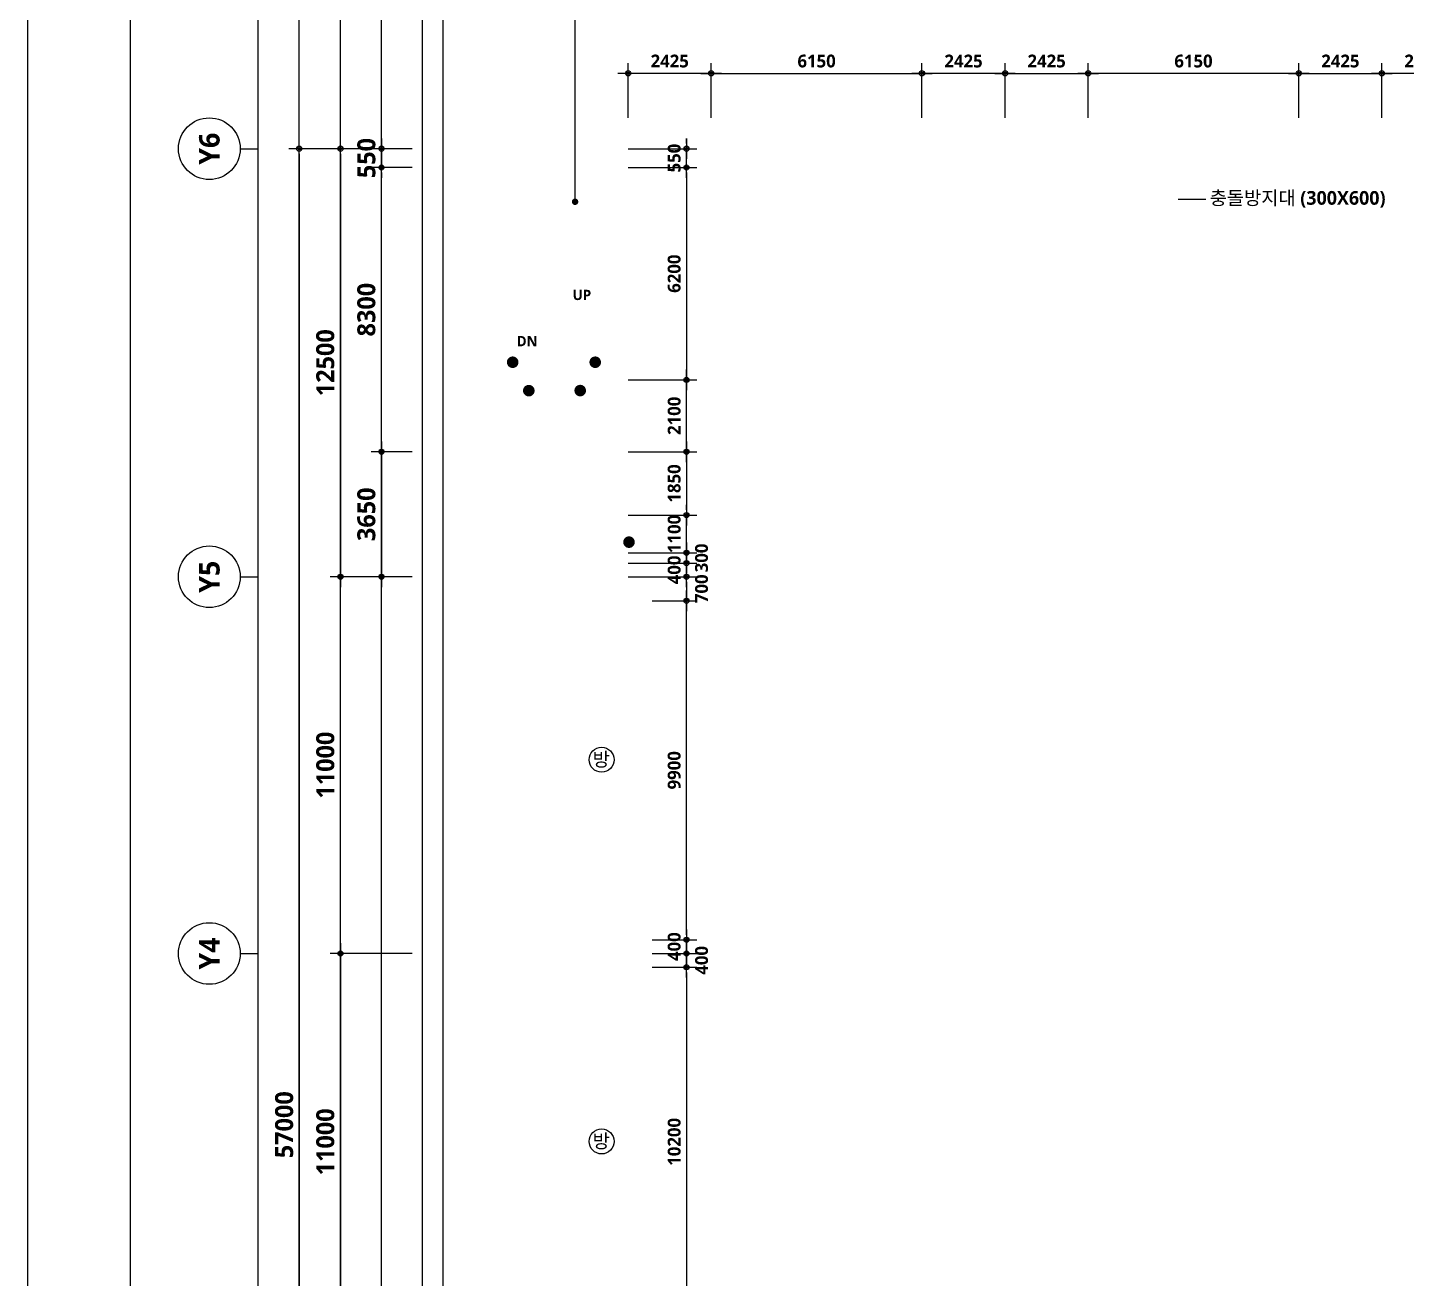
# Model space of a CAD drawing. Header units: millimetres. Extents: x -63924 to 190228206, y 0 to 456875599.
# Drawn here: x 89100 to 129345, y 561362 to 597886 of the extents above; entities that cross this region are included whole.
import ezdxf
from ezdxf.enums import TextEntityAlignment as Align

# ---------------------------------------------------------------- set-up
doc = ezdxf.new("R2010")
doc.units = ezdxf.units.MM
doc.header["$LTSCALE"] = 150
doc.header["$MEASUREMENT"] = 0
doc.header["$PDSIZE"] = -10
doc.layers.get('0').update_dxf_attribs({"linetype": 'CONTINUOUS'})
doc.layers.get('Defpoints').update_dxf_attribs({"color": 153, "linetype": 'CONTINUOUS'})
for name, color, linetype in [('A-ANNO-DIM', 4, 'CONTINUOUS'), ('A-ANNO-LEAD', 4, 'CONTINUOUS'), ('A-ANNO-SYMB', 7, 'CONTINUOUS'), ('A-ANNO-TEXT1', 7, 'CONTINUOUS'), ('A-ANNO-TITL', 7, 'CONTINUOUS'), ('A-FLOR-MARK-ARCH', 1, 'CONTINUOUS'), ('A-ST-AXIS-BUB', 7, 'CONTINUOUS'), ('A-ST-AXIS-DIM', 7, 'CONTINUOUS')]:
    doc.layers.add(name, color=color, linetype=linetype)
for name, color, linetype, plot in [('Defpoint', 161, 'CONTINUOUS', False), ('G(그리드1)', 185, 'CONTINUOUS', False), ('G(그리드2)', 235, 'CONTINUOUS', False)]:
    doc.layers.add(name, color=color, linetype=linetype, plot=plot)
doc.styles.add('2020음성 1차', font='')
doc.styles.add('SH_대대리576', font='')
doc.styles.add('SH_진천_나눔', font='')
doc.styles.get('2020음성 1차').set_extended_font_data('NanumGothic', bold=True)
doc.styles.get('SH_대대리576').set_extended_font_data('NanumGothic', bold=True)
doc.styles.get('SH_진천_나눔').set_extended_font_data('NanumGothic', bold=True)
doc.dimstyles.new('SHP 300', dxfattribs={"dimscale": 150, "dimtxt": 3.5, "dimasz": 1, "dimexe": 2, "dimexo": 2, "dimgap": 1, "dimtad": 1, "dimdec": 0, "dimzin": 0, "dimdsep": 46, "dimtxsty": 'SH_대대리576', "dimblk": 'DIMDOT', "dimcen": 0.09, "dimclrt": 3, "dimadec": 0, "dimazin": 1, "dimtfac": 1, "dimtdec": 0, "dimtix": 1, "dimtmove": 2, "dimatfit": 0, "dimldrblk": 'DIMDOT', "dimfxl": 1, "dimtolj": 1, "dimtzin": 0, "dimarcsym": 0})
doc.dimstyles.new('SHP300내부', dxfattribs={"dimscale": 150, "dimtxt": 2.5, "dimasz": 1, "dimexe": 2, "dimexo": 2, "dimgap": 1, "dimtad": 1, "dimdec": 0, "dimzin": 0, "dimdsep": 46, "dimtxsty": 'SH_대대리576', "dimblk": 'DIMDOT', "dimcen": 0.09, "dimclrd": 256, "dimclre": 256, "dimclrt": 3, "dimadec": 0, "dimazin": 1, "dimtfac": 1, "dimtdec": 0, "dimtix": 1, "dimtmove": 2, "dimatfit": 0, "dimldrblk": 'DIMDOT', "dimfxl": 1, "dimtolj": 1, "dimtzin": 0, "dimlwd": -1, "dimlwe": -1, "dimarcsym": 0})

# ---------------------------------------------------------------- blocks, each defined once
blk = doc.blocks.new('A-ST-AXIS-BUB-1')
at = {"layer": 'A-ST-AXIS-BUB'}
blk.add_line((0, 350), (0, 0), dxfattribs=at)
blk.add_circle((0, 950), 600, dxfattribs=at)
blk = doc.blocks.new('DIMDOT')
at = {"color": 0}
blk.add_line((-2, 0), (2, 0), dxfattribs=at)
for radius in [0.5, 0.25]:
    blk.add_circle((0, 0), radius, dxfattribs=at)
blk = doc.blocks.new('*D109')
at = {"layer": 'A-ST-AXIS-DIM', "color": 0, "lineweight": -2, "transparency": 16777216}
for p, q in [((100330, 570850), (97930, 570850)), ((98230, 570700), (98230, 560000)), ((100330, 559850), (97930, 559850))]:
    blk.add_line(p, q, dxfattribs=at)
at = {"layer": 'Defpoints', "color": 0, "transparency": 16777216}
for p in [(100630, 570850), (98230, 559850), (100630, 559850)]:
    blk.add_point(p, dxfattribs=at)
at = {"layer": 'A-ST-AXIS-DIM', "color": 0, "linetype": 'ByBlock', "lineweight": -2, "transparency": 16777216, "xscale": 150, "yscale": 150, "zscale": 150}
for p, rotation in [((98230, 570850), 90), ((98230, 559850), 270)]:
    blk.add_blockref('DIMDOT', p, dxfattribs=dict(at, rotation=rotation))
at = {"layer": 'A-ST-AXIS-DIM', "color": 3, "transparency": 16777216, "insert": (97792, 565350), "char_height": 525, "attachment_point": 5, "rotation": 90, "style": 'SH_대대리576'}
blk.add_mtext('\\A1;11000', dxfattribs=at)
blk = doc.blocks.new('*D110')
at = {"layer": 'A-ST-AXIS-DIM', "color": 0, "lineweight": -2, "transparency": 16777216}
for p, q in [((100330, 581850), (97930, 581850)), ((98230, 571000), (98230, 581700)), ((100330, 570850), (97930, 570850))]:
    blk.add_line(p, q, dxfattribs=at)
at = {"layer": 'Defpoints', "color": 0, "transparency": 16777216}
for p in [(98230, 581850), (100630, 581850), (100630, 570850)]:
    blk.add_point(p, dxfattribs=at)
at = {"layer": 'A-ST-AXIS-DIM', "color": 0, "linetype": 'ByBlock', "lineweight": -2, "transparency": 16777216, "xscale": 150, "yscale": 150, "zscale": 150}
for p, rotation in [((98230, 581850), 90), ((98230, 570850), 270)]:
    blk.add_blockref('DIMDOT', p, dxfattribs=dict(at, rotation=rotation))
at = {"layer": 'A-ST-AXIS-DIM', "color": 3, "transparency": 16777216, "insert": (97792, 576350), "char_height": 525, "attachment_point": 5, "rotation": 90, "style": 'SH_대대리576'}
blk.add_mtext('\\A1;11000', dxfattribs=at)
blk = doc.blocks.new('*D111')
at = {"layer": 'A-ST-AXIS-DIM', "color": 0, "lineweight": -2, "transparency": 16777216}
for p, q in [((100330, 594350), (97930, 594350)), ((98230, 594200), (98230, 582000)), ((100330, 581850), (97930, 581850))]:
    blk.add_line(p, q, dxfattribs=at)
at = {"layer": 'Defpoints', "color": 0, "transparency": 16777216}
for p in [(100630, 594350), (98230, 581850), (100630, 581850)]:
    blk.add_point(p, dxfattribs=at)
at = {"layer": 'A-ST-AXIS-DIM', "color": 0, "linetype": 'ByBlock', "lineweight": -2, "transparency": 16777216, "xscale": 150, "yscale": 150, "zscale": 150}
for p, rotation in [((98230, 594350), 90), ((98230, 581850), 270)]:
    blk.add_blockref('DIMDOT', p, dxfattribs=dict(at, rotation=rotation))
at = {"layer": 'A-ST-AXIS-DIM', "color": 3, "transparency": 16777216, "insert": (97791, 588100), "char_height": 525, "attachment_point": 5, "rotation": 90, "style": 'SH_대대리576'}
blk.add_mtext('\\A1;12500', dxfattribs=at)
blk = doc.blocks.new('*D112')
at = {"layer": 'A-ST-AXIS-DIM', "color": 0, "lineweight": -2, "transparency": 16777216}
for p, q in [((100330, 594350), (96730, 594350)), ((97030, 594200), (97030, 537500)), ((100330, 537350), (96730, 537350))]:
    blk.add_line(p, q, dxfattribs=at)
at = {"layer": 'Defpoints', "color": 0, "transparency": 16777216}
for p in [(100630, 594350), (97030, 537350), (100630, 537350)]:
    blk.add_point(p, dxfattribs=at)
at = {"layer": 'A-ST-AXIS-DIM', "color": 0, "linetype": 'ByBlock', "lineweight": -2, "transparency": 16777216, "xscale": 150, "yscale": 150, "zscale": 150}
for p, rotation in [((97030, 594350), 90), ((97030, 537350), 270)]:
    blk.add_blockref('DIMDOT', p, dxfattribs=dict(at, rotation=rotation))
at = {"layer": 'A-ST-AXIS-DIM', "color": 3, "transparency": 16777216, "insert": (96591, 565850), "char_height": 525, "attachment_point": 5, "rotation": 90, "style": 'SH_대대리576'}
blk.add_mtext('\\A1;57000', dxfattribs=at)
blk = doc.blocks.new('*D1488')
at = {"layer": 'A-ST-AXIS-DIM', "color": 0, "lineweight": -2, "transparency": 16777216}
for p, q in [((100330, 593800), (99130, 593800)), ((99430, 585650), (99430, 593650)), ((100330, 585500), (99130, 585500))]:
    blk.add_line(p, q, dxfattribs=at)
at = {"layer": 'Defpoints', "color": 0, "transparency": 16777216}
for p in [(99430, 593800), (100630, 593800), (100630, 585500)]:
    blk.add_point(p, dxfattribs=at)
at = {"layer": 'A-ST-AXIS-DIM', "color": 0, "linetype": 'ByBlock', "lineweight": -2, "transparency": 16777216, "xscale": 150, "yscale": 150, "zscale": 150}
for p, rotation in [((99430, 593800), 90), ((99430, 585500), 270)]:
    blk.add_blockref('DIMDOT', p, dxfattribs=dict(at, rotation=rotation))
at = {"layer": 'A-ST-AXIS-DIM', "color": 3, "transparency": 16777216, "insert": (98990, 589650), "char_height": 525, "attachment_point": 5, "rotation": 90, "style": 'SH_대대리576'}
blk.add_mtext('\\A1;8300', dxfattribs=at)
blk = doc.blocks.new('*D1489')
at = {"layer": 'A-ST-AXIS-DIM', "color": 0, "lineweight": -2, "transparency": 16777216}
for p, q in [((99430, 594500), (99430, 594650)), ((100330, 594350), (99130, 594350)), ((99430, 594350), (99430, 593800)), ((100330, 593800), (99130, 593800)), ((99430, 593650), (99430, 593500))]:
    blk.add_line(p, q, dxfattribs=at)
at = {"layer": 'Defpoints', "color": 0, "transparency": 16777216}
for p in [(100630, 594350), (99430, 593800), (100630, 593800)]:
    blk.add_point(p, dxfattribs=at)
at = {"layer": 'A-ST-AXIS-DIM', "color": 0, "linetype": 'ByBlock', "lineweight": -2, "transparency": 16777216, "xscale": 150, "yscale": 150, "zscale": 150}
for p, rotation in [((99430, 594350), 270), ((99430, 593800), 90)]:
    blk.add_blockref('DIMDOT', p, dxfattribs=dict(at, rotation=rotation))
at = {"layer": 'A-ST-AXIS-DIM', "color": 3, "transparency": 16777216, "insert": (98991, 594075), "char_height": 525, "attachment_point": 5, "rotation": 90, "style": 'SH_대대리576'}
blk.add_mtext('\\A1;550', dxfattribs=at)
blk = doc.blocks.new('*D1494')
at = {"layer": 'A-ST-AXIS-DIM', "color": 0, "lineweight": -2, "transparency": 16777216}
for p, q in [((100330, 585500), (99130, 585500)), ((99430, 585350), (99430, 582000)), ((100330, 581850), (99130, 581850))]:
    blk.add_line(p, q, dxfattribs=at)
at = {"layer": 'Defpoints', "color": 0, "transparency": 16777216}
for p in [(100630, 585500), (99430, 581850), (100630, 581850)]:
    blk.add_point(p, dxfattribs=at)
at = {"layer": 'A-ST-AXIS-DIM', "color": 0, "linetype": 'ByBlock', "lineweight": -2, "transparency": 16777216, "xscale": 150, "yscale": 150, "zscale": 150}
for p, rotation in [((99430, 585500), 90), ((99430, 581850), 270)]:
    blk.add_blockref('DIMDOT', p, dxfattribs=dict(at, rotation=rotation))
at = {"layer": 'A-ST-AXIS-DIM', "color": 3, "transparency": 16777216, "insert": (98990, 583675), "char_height": 525, "attachment_point": 5, "rotation": 90, "style": 'SH_대대리576'}
blk.add_mtext('\\A1;3650', dxfattribs=at)
blk = doc.blocks.new('*D2041')
at = {"layer": 'A-ANNO-DIM', "transparency": 16777216}
for p, q in [((108330, 582400), (108330, 582550)), ((106630, 582250), (108630, 582250)), ((108330, 581850), (108330, 582250)), ((106630, 581850), (108630, 581850)), ((108330, 581700), (108330, 581550))]:
    blk.add_line(p, q, dxfattribs=at)
at = {"layer": 'Defpoints', "color": 0, "transparency": 16777216}
for p in [(106330, 582250), (108330, 582250), (106330, 581850)]:
    blk.add_point(p, dxfattribs=at)
at = {"layer": 'A-ANNO-DIM', "linetype": 'ByBlock', "transparency": 16777216, "xscale": 150, "yscale": 150, "zscale": 150}
for p, rotation in [((108330, 582250), 270), ((108330, 581850), 90)]:
    blk.add_blockref('DIMDOT', p, dxfattribs=dict(at, rotation=rotation))
at = {"layer": 'A-ANNO-DIM', "color": 3, "transparency": 16777216, "insert": (107974, 582050), "char_height": 375, "attachment_point": 5, "rotation": 90, "style": 'SH_대대리576'}
blk.add_mtext('\\A1;400', dxfattribs=at)
blk = doc.blocks.new('*D2042')
at = {"layer": 'A-ANNO-DIM', "transparency": 16777216}
for p, q in [((108330, 582700), (108330, 582850)), ((106630, 582550), (108630, 582550)), ((108330, 582550), (108330, 582250)), ((106630, 582250), (108630, 582250)), ((108330, 582100), (108330, 581950))]:
    blk.add_line(p, q, dxfattribs=at)
at = {"layer": 'Defpoints', "color": 0, "transparency": 16777216}
for p in [(106330, 582550), (106330, 582250), (108330, 582250)]:
    blk.add_point(p, dxfattribs=at)
at = {"layer": 'A-ANNO-DIM', "linetype": 'ByBlock', "transparency": 16777216, "xscale": 150, "yscale": 150, "zscale": 150}
for p, rotation in [((108330, 582550), 270), ((108330, 582250), 90)]:
    blk.add_blockref('DIMDOT', p, dxfattribs=dict(at, rotation=rotation))
at = {"layer": 'A-ANNO-DIM', "color": 3, "transparency": 16777216, "insert": (108773, 582400), "char_height": 375, "attachment_point": 5, "rotation": 90, "style": 'SH_대대리576'}
blk.add_mtext('\\A1;300', dxfattribs=at)
blk = doc.blocks.new('*D2043')
at = {"layer": 'A-ANNO-DIM', "transparency": 16777216}
for p, q in [((106630, 583650), (108630, 583650)), ((108330, 583800), (108330, 583950)), ((108330, 582550), (108330, 583650)), ((106630, 582550), (108630, 582550)), ((108330, 582400), (108330, 582250))]:
    blk.add_line(p, q, dxfattribs=at)
at = {"layer": 'Defpoints', "color": 0, "transparency": 16777216}
for p in [(106330, 583650), (108330, 583650), (106330, 582550)]:
    blk.add_point(p, dxfattribs=at)
at = {"layer": 'A-ANNO-DIM', "linetype": 'ByBlock', "transparency": 16777216, "xscale": 150, "yscale": 150, "zscale": 150}
for p, rotation in [((108330, 583650), 270), ((108330, 582550), 90)]:
    blk.add_blockref('DIMDOT', p, dxfattribs=dict(at, rotation=rotation))
at = {"layer": 'A-ANNO-DIM', "color": 3, "transparency": 16777216, "insert": (107974, 583100), "char_height": 375, "attachment_point": 5, "rotation": 90, "style": 'SH_대대리576'}
blk.add_mtext('\\A1;1100', dxfattribs=at)
blk = doc.blocks.new('*D2044')
at = {"layer": 'A-ANNO-DIM', "transparency": 16777216}
for p, q in [((106630, 585500), (108630, 585500)), ((108330, 585350), (108330, 583800)), ((106630, 583650), (108630, 583650))]:
    blk.add_line(p, q, dxfattribs=at)
at = {"layer": 'Defpoints', "color": 0, "transparency": 16777216}
for p in [(106330, 585500), (106330, 583650), (108330, 583650)]:
    blk.add_point(p, dxfattribs=at)
at = {"layer": 'A-ANNO-DIM', "linetype": 'ByBlock', "transparency": 16777216, "xscale": 150, "yscale": 150, "zscale": 150}
for p, rotation in [((108330, 585500), 90), ((108330, 583650), 270)]:
    blk.add_blockref('DIMDOT', p, dxfattribs=dict(at, rotation=rotation))
at = {"layer": 'A-ANNO-DIM', "color": 3, "transparency": 16777216, "insert": (107973, 584575), "char_height": 375, "attachment_point": 5, "rotation": 90, "style": 'SH_대대리576'}
blk.add_mtext('\\A1;1850', dxfattribs=at)
blk = doc.blocks.new('*D2045')
at = {"layer": 'A-ANNO-DIM', "transparency": 16777216}
for p, q in [((106630, 587600), (108630, 587600)), ((108330, 585650), (108330, 587450)), ((106630, 585500), (108630, 585500))]:
    blk.add_line(p, q, dxfattribs=at)
at = {"layer": 'Defpoints', "color": 0, "transparency": 16777216}
for p in [(106330, 587600), (108330, 587600), (106330, 585500)]:
    blk.add_point(p, dxfattribs=at)
at = {"layer": 'A-ANNO-DIM', "linetype": 'ByBlock', "transparency": 16777216, "xscale": 150, "yscale": 150, "zscale": 150}
for p, rotation in [((108330, 587600), 90), ((108330, 585500), 270)]:
    blk.add_blockref('DIMDOT', p, dxfattribs=dict(at, rotation=rotation))
at = {"layer": 'A-ANNO-DIM', "color": 3, "transparency": 16777216, "insert": (107974, 586550), "char_height": 375, "attachment_point": 5, "rotation": 90, "style": 'SH_대대리576'}
blk.add_mtext('\\A1;2100', dxfattribs=at)
blk = doc.blocks.new('*D2046')
at = {"layer": 'A-ANNO-DIM', "transparency": 16777216}
for p, q in [((106630, 593800), (108630, 593800)), ((108330, 593650), (108330, 587750)), ((106630, 587600), (108630, 587600))]:
    blk.add_line(p, q, dxfattribs=at)
at = {"layer": 'Defpoints', "color": 0, "transparency": 16777216}
for p in [(106330, 593800), (106330, 587600), (108330, 587600)]:
    blk.add_point(p, dxfattribs=at)
at = {"layer": 'A-ANNO-DIM', "linetype": 'ByBlock', "transparency": 16777216, "xscale": 150, "yscale": 150, "zscale": 150}
for p, rotation in [((108330, 593800), 90), ((108330, 587600), 270)]:
    blk.add_blockref('DIMDOT', p, dxfattribs=dict(at, rotation=rotation))
at = {"layer": 'A-ANNO-DIM', "color": 3, "transparency": 16777216, "insert": (107973, 590700), "char_height": 375, "attachment_point": 5, "rotation": 90, "style": 'SH_대대리576'}
blk.add_mtext('\\A1;6200', dxfattribs=at)
blk = doc.blocks.new('*D2047')
at = {"layer": 'A-ANNO-DIM', "transparency": 16777216}
for p, q in [((108330, 594500), (108330, 594650)), ((106630, 594350), (108630, 594350)), ((108330, 593800), (108330, 594350)), ((106630, 593800), (108630, 593800)), ((108330, 593650), (108330, 593500))]:
    blk.add_line(p, q, dxfattribs=at)
at = {"layer": 'Defpoints', "color": 0, "transparency": 16777216}
for p in [(106330, 594350), (108330, 594350), (106330, 593800)]:
    blk.add_point(p, dxfattribs=at)
at = {"layer": 'A-ANNO-DIM', "linetype": 'ByBlock', "transparency": 16777216, "xscale": 150, "yscale": 150, "zscale": 150}
for p, rotation in [((108330, 594350), 270), ((108330, 593800), 90)]:
    blk.add_blockref('DIMDOT', p, dxfattribs=dict(at, rotation=rotation))
at = {"layer": 'A-ANNO-DIM', "color": 3, "transparency": 16777216, "insert": (107974, 594075), "char_height": 375, "attachment_point": 5, "rotation": 90, "style": 'SH_대대리576'}
blk.add_mtext('\\A1;550', dxfattribs=at)
blk = doc.blocks.new('*D2048')
at = {"layer": 'A-ANNO-DIM', "transparency": 16777216}
for p, q in [((107330, 581150), (108630, 581150)), ((108330, 571400), (108330, 581000)), ((107330, 571250), (108630, 571250))]:
    blk.add_line(p, q, dxfattribs=at)
at = {"layer": 'Defpoints', "color": 0, "transparency": 16777216}
for p in [(107030, 581150), (108330, 581150), (107030, 571250)]:
    blk.add_point(p, dxfattribs=at)
at = {"layer": 'A-ANNO-DIM', "linetype": 'ByBlock', "transparency": 16777216, "xscale": 150, "yscale": 150, "zscale": 150}
for p, rotation in [((108330, 581150), 90), ((108330, 571250), 270)]:
    blk.add_blockref('DIMDOT', p, dxfattribs=dict(at, rotation=rotation))
at = {"layer": 'A-ANNO-DIM', "color": 3, "transparency": 16777216, "insert": (107973, 576200), "char_height": 375, "attachment_point": 5, "rotation": 90, "style": 'SH_대대리576'}
blk.add_mtext('\\A1;9900', dxfattribs=at)
blk = doc.blocks.new('*D2049')
at = {"layer": 'A-ANNO-DIM', "transparency": 16777216}
for p, q in [((107330, 581850), (108630, 581850)), ((108330, 581700), (108330, 581300)), ((107330, 581150), (108630, 581150))]:
    blk.add_line(p, q, dxfattribs=at)
at = {"layer": 'Defpoints', "color": 0, "transparency": 16777216}
for p in [(107030, 581850), (107030, 581150), (108330, 581150)]:
    blk.add_point(p, dxfattribs=at)
at = {"layer": 'A-ANNO-DIM', "linetype": 'ByBlock', "transparency": 16777216, "xscale": 150, "yscale": 150, "zscale": 150}
for p, rotation in [((108330, 581850), 90), ((108330, 581150), 270)]:
    blk.add_blockref('DIMDOT', p, dxfattribs=dict(at, rotation=rotation))
at = {"layer": 'A-ANNO-DIM', "color": 3, "transparency": 16777216, "insert": (108774, 581500), "char_height": 375, "attachment_point": 5, "rotation": 90, "style": 'SH_대대리576'}
blk.add_mtext('\\A1;700', dxfattribs=at)
blk = doc.blocks.new('*D2050')
at = {"layer": 'A-ANNO-DIM', "transparency": 16777216}
for p, q in [((108330, 571400), (108330, 571550)), ((107330, 571250), (108630, 571250)), ((108330, 571250), (108330, 570850)), ((107330, 570850), (108630, 570850)), ((108330, 570700), (108330, 570550))]:
    blk.add_line(p, q, dxfattribs=at)
at = {"layer": 'Defpoints', "color": 0, "transparency": 16777216}
for p in [(107030, 571250), (107030, 570850), (108330, 570850)]:
    blk.add_point(p, dxfattribs=at)
at = {"layer": 'A-ANNO-DIM', "linetype": 'ByBlock', "transparency": 16777216, "xscale": 150, "yscale": 150, "zscale": 150}
for p, rotation in [((108330, 571250), 270), ((108330, 570850), 90)]:
    blk.add_blockref('DIMDOT', p, dxfattribs=dict(at, rotation=rotation))
at = {"layer": 'A-ANNO-DIM', "color": 3, "transparency": 16777216, "insert": (107974, 571050), "char_height": 375, "attachment_point": 5, "rotation": 90, "style": 'SH_대대리576'}
blk.add_mtext('\\A1;400', dxfattribs=at)
blk = doc.blocks.new('*D2051')
at = {"layer": 'A-ANNO-DIM', "transparency": 16777216}
for p, q in [((108330, 571000), (108330, 571150)), ((107330, 570850), (108630, 570850)), ((108330, 570450), (108330, 570850)), ((107330, 570450), (108630, 570450)), ((108330, 570300), (108330, 570150))]:
    blk.add_line(p, q, dxfattribs=at)
at = {"layer": 'Defpoints', "color": 0, "transparency": 16777216}
for p in [(107030, 570850), (108330, 570850), (107030, 570450)]:
    blk.add_point(p, dxfattribs=at)
at = {"layer": 'A-ANNO-DIM', "linetype": 'ByBlock', "transparency": 16777216, "xscale": 150, "yscale": 150, "zscale": 150}
for p, rotation in [((108330, 570850), 270), ((108330, 570450), 90)]:
    blk.add_blockref('DIMDOT', p, dxfattribs=dict(at, rotation=rotation))
at = {"layer": 'A-ANNO-DIM', "color": 3, "transparency": 16777216, "insert": (108774, 570650), "char_height": 375, "attachment_point": 5, "rotation": 90, "style": 'SH_대대리576'}
blk.add_mtext('\\A1;400', dxfattribs=at)
blk = doc.blocks.new('*D2052')
at = {"layer": 'A-ANNO-DIM', "transparency": 16777216}
for p, q in [((107330, 570450), (108630, 570450)), ((108330, 570300), (108330, 560400)), ((107330, 560250), (108630, 560250))]:
    blk.add_line(p, q, dxfattribs=at)
at = {"layer": 'Defpoints', "color": 0, "transparency": 16777216}
for p in [(107030, 570450), (107030, 560250), (108330, 560250)]:
    blk.add_point(p, dxfattribs=at)
at = {"layer": 'A-ANNO-DIM', "linetype": 'ByBlock', "transparency": 16777216, "xscale": 150, "yscale": 150, "zscale": 150}
for p, rotation in [((108330, 570450), 90), ((108330, 560250), 270)]:
    blk.add_blockref('DIMDOT', p, dxfattribs=dict(at, rotation=rotation))
at = {"layer": 'A-ANNO-DIM', "color": 3, "transparency": 16777216, "insert": (107974, 565350), "char_height": 375, "attachment_point": 5, "rotation": 90, "style": 'SH_대대리576'}
blk.add_mtext('\\A1;10200', dxfattribs=at)
blk = doc.blocks.new('*D2060')
at = {"layer": 'A-ANNO-DIM', "transparency": 16777216}
for p, q in [((106630, 595250), (106630, 596850)), ((109055, 595250), (109055, 596850)), ((108905, 596550), (106780, 596550))]:
    blk.add_line(p, q, dxfattribs=at)
at = {"layer": 'Defpoints', "color": 0, "transparency": 16777216}
for p in [(106630, 596550), (106630, 594950), (109055, 594950)]:
    blk.add_point(p, dxfattribs=at)
at = {"layer": 'A-ANNO-DIM', "linetype": 'ByBlock', "transparency": 16777216, "xscale": 150, "yscale": 150, "zscale": 150, "rotation": 180}
blk.add_blockref('DIMDOT', (106630, 596550), dxfattribs=at)
at = {"layer": 'A-ANNO-DIM', "linetype": 'ByBlock', "transparency": 16777216, "xscale": 150, "yscale": 150, "zscale": 150}
blk.add_blockref('DIMDOT', (109055, 596550), dxfattribs=at)
at = {"layer": 'A-ANNO-DIM', "color": 3, "transparency": 16777216, "insert": (107842, 596907), "char_height": 375, "attachment_point": 5, "style": 'SH_대대리576'}
blk.add_mtext('\\A1;2425', dxfattribs=at)
blk = doc.blocks.new('*D2061')
at = {"layer": 'A-ANNO-DIM', "transparency": 16777216}
for p, q in [((109055, 595250), (109055, 596850)), ((115205, 595250), (115205, 596850)), ((109205, 596550), (115055, 596550))]:
    blk.add_line(p, q, dxfattribs=at)
at = {"layer": 'Defpoints', "color": 0, "transparency": 16777216}
for p in [(115205, 596550), (109055, 594950), (115205, 594950)]:
    blk.add_point(p, dxfattribs=at)
at = {"layer": 'A-ANNO-DIM', "linetype": 'ByBlock', "transparency": 16777216, "xscale": 150, "yscale": 150, "zscale": 150, "rotation": 180}
blk.add_blockref('DIMDOT', (109055, 596550), dxfattribs=at)
at = {"layer": 'A-ANNO-DIM', "linetype": 'ByBlock', "transparency": 16777216, "xscale": 150, "yscale": 150, "zscale": 150}
blk.add_blockref('DIMDOT', (115205, 596550), dxfattribs=at)
at = {"layer": 'A-ANNO-DIM', "color": 3, "transparency": 16777216, "insert": (112130, 596907), "char_height": 375, "attachment_point": 5, "style": 'SH_대대리576'}
blk.add_mtext('\\A1;6150', dxfattribs=at)
blk = doc.blocks.new('*D2062')
at = {"layer": 'A-ANNO-DIM', "transparency": 16777216}
for p, q in [((115205, 595250), (115205, 596850)), ((117630, 595250), (117630, 596850)), ((117480, 596550), (115355, 596550))]:
    blk.add_line(p, q, dxfattribs=at)
at = {"layer": 'Defpoints', "color": 0, "transparency": 16777216}
for p in [(115205, 596550), (115205, 594950), (117630, 594950)]:
    blk.add_point(p, dxfattribs=at)
at = {"layer": 'A-ANNO-DIM', "linetype": 'ByBlock', "transparency": 16777216, "xscale": 150, "yscale": 150, "zscale": 150, "rotation": 180}
blk.add_blockref('DIMDOT', (115205, 596550), dxfattribs=at)
at = {"layer": 'A-ANNO-DIM', "linetype": 'ByBlock', "transparency": 16777216, "xscale": 150, "yscale": 150, "zscale": 150}
blk.add_blockref('DIMDOT', (117630, 596550), dxfattribs=at)
at = {"layer": 'A-ANNO-DIM', "color": 3, "transparency": 16777216, "insert": (116417, 596907), "char_height": 375, "attachment_point": 5, "style": 'SH_대대리576'}
blk.add_mtext('\\A1;2425', dxfattribs=at)
blk = doc.blocks.new('*D2063')
at = {"layer": 'A-ANNO-DIM', "transparency": 16777216}
for p, q in [((117630, 595250), (117630, 596850)), ((120055, 595250), (120055, 596850)), ((117780, 596550), (119905, 596550))]:
    blk.add_line(p, q, dxfattribs=at)
at = {"layer": 'Defpoints', "color": 0, "transparency": 16777216}
for p in [(120055, 596550), (117630, 594950), (120055, 594950)]:
    blk.add_point(p, dxfattribs=at)
at = {"layer": 'A-ANNO-DIM', "linetype": 'ByBlock', "transparency": 16777216, "xscale": 150, "yscale": 150, "zscale": 150, "rotation": 180}
blk.add_blockref('DIMDOT', (117630, 596550), dxfattribs=at)
at = {"layer": 'A-ANNO-DIM', "linetype": 'ByBlock', "transparency": 16777216, "xscale": 150, "yscale": 150, "zscale": 150}
blk.add_blockref('DIMDOT', (120055, 596550), dxfattribs=at)
at = {"layer": 'A-ANNO-DIM', "color": 3, "transparency": 16777216, "insert": (118842, 596907), "char_height": 375, "attachment_point": 5, "style": 'SH_대대리576'}
blk.add_mtext('\\A1;2425', dxfattribs=at)
blk = doc.blocks.new('*D2064')
at = {"layer": 'A-ANNO-DIM', "transparency": 16777216}
for p, q in [((120055, 595250), (120055, 596850)), ((126205, 595250), (126205, 596850)), ((126055, 596550), (120205, 596550))]:
    blk.add_line(p, q, dxfattribs=at)
at = {"layer": 'Defpoints', "color": 0, "transparency": 16777216}
for p in [(120055, 596550), (120055, 594950), (126205, 594950)]:
    blk.add_point(p, dxfattribs=at)
at = {"layer": 'A-ANNO-DIM', "linetype": 'ByBlock', "transparency": 16777216, "xscale": 150, "yscale": 150, "zscale": 150, "rotation": 180}
blk.add_blockref('DIMDOT', (120055, 596550), dxfattribs=at)
at = {"layer": 'A-ANNO-DIM', "linetype": 'ByBlock', "transparency": 16777216, "xscale": 150, "yscale": 150, "zscale": 150}
blk.add_blockref('DIMDOT', (126205, 596550), dxfattribs=at)
at = {"layer": 'A-ANNO-DIM', "color": 3, "transparency": 16777216, "insert": (123130, 596907), "char_height": 375, "attachment_point": 5, "style": 'SH_대대리576'}
blk.add_mtext('\\A1;6150', dxfattribs=at)
blk = doc.blocks.new('*D2065')
at = {"layer": 'A-ANNO-DIM', "transparency": 16777216}
for p, q in [((126205, 595250), (126205, 596850)), ((128630, 595250), (128630, 596850)), ((126355, 596550), (128480, 596550))]:
    blk.add_line(p, q, dxfattribs=at)
at = {"layer": 'Defpoints', "color": 0, "transparency": 16777216}
for p in [(128630, 596550), (126205, 594950), (128630, 594950)]:
    blk.add_point(p, dxfattribs=at)
at = {"layer": 'A-ANNO-DIM', "linetype": 'ByBlock', "transparency": 16777216, "xscale": 150, "yscale": 150, "zscale": 150, "rotation": 180}
blk.add_blockref('DIMDOT', (126205, 596550), dxfattribs=at)
at = {"layer": 'A-ANNO-DIM', "linetype": 'ByBlock', "transparency": 16777216, "xscale": 150, "yscale": 150, "zscale": 150}
blk.add_blockref('DIMDOT', (128630, 596550), dxfattribs=at)
at = {"layer": 'A-ANNO-DIM', "color": 3, "transparency": 16777216, "insert": (127417, 596907), "char_height": 375, "attachment_point": 5, "style": 'SH_대대리576'}
blk.add_mtext('\\A1;2425', dxfattribs=at)
blk = doc.blocks.new('*D2066')
at = {"layer": 'A-ANNO-DIM', "transparency": 16777216}
for p, q in [((128630, 595250), (128630, 596850)), ((131055, 595250), (131055, 596850)), ((130905, 596550), (128780, 596550))]:
    blk.add_line(p, q, dxfattribs=at)
at = {"layer": 'Defpoints', "color": 0, "transparency": 16777216}
for p in [(128630, 596550), (128630, 594950), (131055, 594950)]:
    blk.add_point(p, dxfattribs=at)
at = {"layer": 'A-ANNO-DIM', "linetype": 'ByBlock', "transparency": 16777216, "xscale": 150, "yscale": 150, "zscale": 150, "rotation": 180}
blk.add_blockref('DIMDOT', (128630, 596550), dxfattribs=at)
at = {"layer": 'A-ANNO-DIM', "linetype": 'ByBlock', "transparency": 16777216, "xscale": 150, "yscale": 150, "zscale": 150}
blk.add_blockref('DIMDOT', (131055, 596550), dxfattribs=at)
at = {"layer": 'A-ANNO-DIM', "color": 3, "transparency": 16777216, "insert": (129842, 596907), "char_height": 375, "attachment_point": 5, "style": 'SH_대대리576'}
blk.add_mtext('\\A1;2425', dxfattribs=at)
blk = doc.blocks.new('방화스크린 TEXT100')
at = {"layer": 'A-ANNO-SYMB'}
blk.add_circle((0, 0), 243, dxfattribs=at)
at = {"layer": 'A-ANNO-TITL', "style": '2020음성 1차'}
blk.add_text('방', height=267, dxfattribs=at).set_placement((-7, 7), align=Align.MIDDLE_CENTER)

msp = doc.modelspace()

# ---------------------------------------------------------------- linework, layer by layer
msp.add_lwpolyline([(105080, 592800), (105080, 598772.8)])
at = {"const_width": 93.8}
msp.add_lwpolyline([(105080, 592753.1, -1), (105080, 592846.9, -1)], format="xyb", close=True, dxfattribs=at)
at = {"layer": 'A-ANNO-LEAD'}
msp.add_lwpolyline([(122687.3, 594262.2, 0, 83.3, 0), (122687.3, 594012.2, 0, 0, 0), (122687.3, 592875.2, 0, 0, 0)], format="xyseb", dxfattribs=at)
msp.add_lwpolyline([(122687.3, 592875.2), (123487.3, 592875.2)], dxfattribs=at)
at = {"layer": 'A-FLOR-MARK-ARCH', "const_width": 168.8}
for points in [[(103174.5, 588114.5, 1), (103343.3, 588114.5, 1)], [(105583.9, 588114.5, 1), (105752.7, 588114.5, 1)], [(103645.6, 587284.9, 1), (103814.4, 587284.9, 1)], [(105145.6, 587286.5, 1), (105314.4, 587286.5, 1)], [(106569.7, 582861.2, 1), (106738.4, 582861.2, 1)]]:
    msp.add_lwpolyline(points, format="xyb", close=True, dxfattribs=at)
at = {"layer": 'Defpoint'}
for points in [[(89100, 504000), (178200, 504000), (178200, 630000), (89100, 630000)], [(92100, 627000), (175200, 627000), (175200, 520500), (92100, 520500)]]:
    msp.add_lwpolyline(points, close=True, dxfattribs=at)
at = {"layer": 'G(그리드1)'}
for points in [[(174030, 522550), (95830, 522550), (95830, 623950), (174030, 623950)], [(172830, 524750), (97030, 524750), (97030, 622750), (172830, 622750)], [(171630, 525950), (98230, 525950), (98230, 621550), (171630, 621550)], [(170430, 527150), (99430, 527150), (99430, 620350), (170430, 620350)], [(169230, 530150), (100630, 530150), (100630, 617350), (169230, 617350)]]:
    msp.add_lwpolyline(points, close=True, dxfattribs=at)
at = {"layer": 'G(그리드2)'}
msp.add_lwpolyline([(168630, 530750), (101230, 530750), (101230, 616750), (168630, 616750)], close=True, dxfattribs=at)

# ---------------------------------------------------------------- block references
at = {"xscale": 1.5, "yscale": 1.5, "zscale": 1.5}
for p in [(105854.4, 576507.1), (105854.4, 565362.3)]:
    msp.add_blockref('방화스크린 TEXT100', p, dxfattribs=at)
at = {"layer": 'A-ST-AXIS-BUB', "xscale": 1.5, "yscale": 1.5, "zscale": 1.5, "rotation": 90}
for p in [(95830, 594350), (95830, 581850), (95830, 570850)]:
    msp.add_blockref('A-ST-AXIS-BUB-1', p, dxfattribs=at)

# ---------------------------------------------------------------- texts
at = {"layer": 'A-ANNO-TEXT1', "style": 'SH_대대리576'}
for s, p in [('Y6', (94405, 594350)), ('Y5', (94405, 581850)), ('Y4', (94405, 570850))]:
    msp.add_text(s, height=600, rotation=90, dxfattribs=at).set_placement(p, align=Align.MIDDLE_CENTER)
at = {"layer": 'A-ANNO-TEXT1', "style": '2020음성 1차'}
msp.add_text('충돌방지대 (300X600)', height=400, dxfattribs=at).set_placement((123602, 592913.1), align=Align.MIDDLE_LEFT)
at = {"layer": 'A-ANNO-TEXT1', "style": 'SH_진천_나눔'}
for s, p in [('UP', (105280, 590080)), ('DN', (103680, 588730))]:
    msp.add_text(s, height=300, dxfattribs=at).set_placement(p, align=Align.MIDDLE_CENTER)

# ---------------------------------------------------------------- dimensions: what is measured, and where the dimension line sits
at = {"layer": 'A-ANNO-DIM'}
for base, p1, p2, angle, picture, middle in [((106630, 596550), (109055, 594950), (106630, 594950), 0, '*D2060', (107842.5, 596906.7)), ((115205, 596550), (109055, 594950), (115205, 594950), 180, '*D2061', (112130, 596906.9)), ((115205, 596550), (117630, 594950), (115205, 594950), 0, '*D2062', (116417.5, 596906.7)), ((120055, 596550), (117630, 594950), (120055, 594950), 180, '*D2063', (118842.5, 596906.7)), ((120055, 596550), (126205, 594950), (120055, 594950), 0, '*D2064', (123130, 596906.9)), ((128630, 596550), (126205, 594950), (128630, 594950), 180, '*D2065', (127417.5, 596906.7)), ((128630, 596550), (131055, 594950), (128630, 594950), 0, '*D2066', (129842.5, 596906.7)), ((108330, 594350), (106330, 593800), (106330, 594350), 270, '*D2047', (107973.9, 594075)), ((108330, 587600), (106330, 593800), (106330, 587600), 90, '*D2046', (107973.1, 590700)), ((108330, 587600), (106330, 585500), (106330, 587600), 270, '*D2045', (107973.9, 586550)), ((108330, 583650), (106330, 585500), (106330, 583650), 90, '*D2044', (107973.1, 584575)), ((108330, 583650), (106330, 582550), (106330, 583650), 270, '*D2043', (107974.4, 583100)), ((108330, 582250), (106330, 581850), (106330, 582250), 270, '*D2041', (107974.4, 582050)), ((108330, 581150), (107030, 571250), (107030, 581150), 270, '*D2048', (107973.1, 576200)), ((108330, 570850), (107030, 571250), (107030, 570850), 90, '*D2050', (107974.4, 571050)), ((108330, 560250), (107030, 570450), (107030, 560250), 90, '*D2052', (107973.9, 565350))]:
    dim = msp.add_linear_dim(base=base, p1=p1, p2=p2, angle=angle, dimstyle='SHP300내부', dxfattribs=at)
    dim.commit()
    dim.dimension.update_dxf_attribs({"geometry": picture, "text_midpoint": middle})
for base, p1, p2, angle, picture, middle in [((108330, 582250), (106330, 582550), (106330, 582250), 90, '*D2042', (108773.1, 582400)), ((108330, 581150), (107030, 581850), (107030, 581150), 90, '*D2049', (108774.4, 581500)), ((108330, 570850), (107030, 570450), (107030, 570850), 270, '*D2051', (108774.4, 570650))]:
    dim = msp.add_linear_dim(base=base, p1=p1, p2=p2, angle=angle, dimstyle='SHP300내부', dxfattribs=at)
    dim.commit()
    dim.dimension.update_dxf_attribs({"geometry": picture, "text_midpoint": middle, "dimtype": 160})
at = {"layer": 'A-ST-AXIS-DIM'}
for base, p1, p2, angle, picture, middle in [((97030, 537350), (100630, 594350), (100630, 537350), 90, '*D112', (96591.4, 565850)), ((98230, 581850), (100630, 594350), (100630, 581850), 90, '*D111', (97790.7, 588100)), ((99430, 593800), (100630, 594350), (100630, 593800), 90, '*D1489', (98991.4, 594075)), ((99430, 593800), (100630, 585500), (100630, 593800), 270, '*D1488', (98990.3, 589650)), ((99430, 581850), (100630, 585500), (100630, 581850), 90, '*D1494', (98990.3, 583675)), ((98230, 581850), (100630, 570850), (100630, 581850), 270, '*D110', (97792.1, 576350)), ((98230, 559850), (100630, 570850), (100630, 559850), 90, '*D109', (97792.1, 565350))]:
    dim = msp.add_linear_dim(base=base, p1=p1, p2=p2, angle=angle, dimstyle='SHP 300', override={"dimtxsty": 'SH_대대리576', "dimldrblk": 'DIMDOT'}, dxfattribs=at)
    dim.commit()
    dim.dimension.update_dxf_attribs({"geometry": picture, "text_midpoint": middle})

doc.saveas('drawing.dxf')
